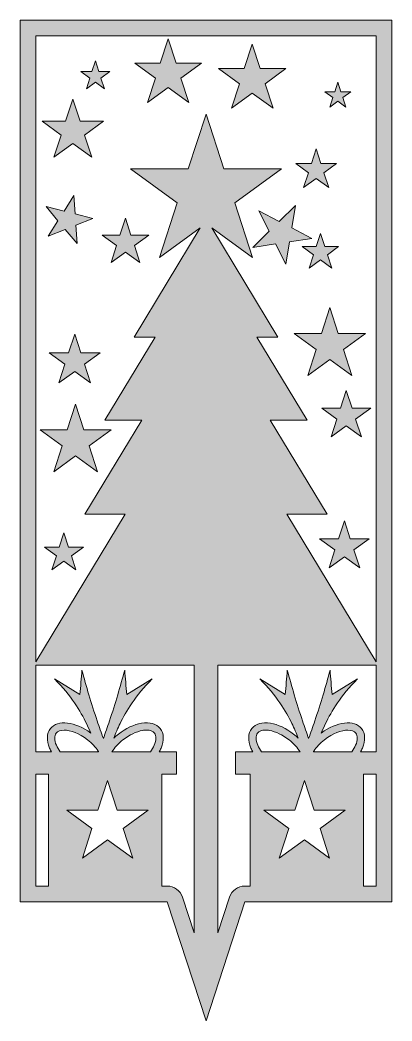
# Model space of a CAD drawing. Header units: centimetres. Extents: x 4.5 to 9.5, y -16.8 to -3.2.
import ezdxf

# ---------------------------------------------------------------- set-up
doc = ezdxf.new("R2010")
doc.units = ezdxf.units.CM
doc.header["$MEASUREMENT"] = 0
doc.layers.add('Layer 1', color=7, linetype='Continuous')

# ---------------------------------------------------------------- blocks, each defined once
blk = doc.blocks.new('block 2')
at = {"layer": 'Layer 1', "true_color": 0x71291b}
h = blk.add_hatch(color=26, dxfattribs=at)
h.dxf.hatch_style = 2
h.paths.add_polyline_path([(4.467, -3.235), (4.467, -15.169), (6.461, -15.169), (6.985, -16.78), (7.509, -15.169), (9.503, -15.169), (9.503, -3.235)])
h.paths.add_polyline_path([(9.289, -3.449), (9.289, -11.918), (8.079, -9.924), (8.626, -9.924), (7.853, -8.65), (8.357, -8.65), (7.674, -7.525), (7.958, -7.525), (7.063, -6.048), (7.616, -6.45), (7.375, -5.709), (8.006, -5.25), (7.226, -5.25), (6.985, -4.509), (6.744, -5.25), (5.964, -5.25), (6.595, -5.709), (6.354, -6.45), (6.908, -6.048), (6.012, -7.525), (6.296, -7.525), (5.613, -8.65), (6.117, -8.65), (5.344, -9.924), (5.891, -9.924), (4.681, -11.918), (4.681, -3.449)])
h.paths.add_polyline_path([(4.681, -13.439), (4.854, -13.439), (4.854, -14.955), (4.681, -14.955)])
h.paths.add_polyline_path([(5.782, -13.928), (6.204, -13.928), (5.863, -14.176), (5.993, -14.577), (5.652, -14.329), (5.311, -14.577), (5.441, -14.176), (5.1, -13.928), (5.521, -13.928), (5.652, -13.527)])
edge = h.paths.add_edge_path()
edge.add_spline(control_points=[(5.709, -13.14), (5.746, -13.082), (5.798, -13.025), (5.861, -12.976), (5.947, -12.908), (6.042, -12.863), (6.127, -12.849), (6.146, -12.846), (6.163, -12.844), (6.179, -12.844), (6.228, -12.844), (6.266, -12.859), (6.287, -12.885), (6.315, -12.92), (6.314, -12.98), (6.284, -13.049), (6.271, -13.079), (6.254, -13.11), (6.232, -13.14), (6.232, -13.14), (5.709, -13.14), (5.709, -13.14)], knot_values=[0, 0, 0, 0, 1, 1, 1, 2, 2, 2, 3, 3, 3, 4, 4, 4, 5, 5, 5, 6, 6, 6, 7, 7, 7, 7], degree=3, periodic=1)
edge = h.paths.add_edge_path()
edge.add_spline(control_points=[(5.527, -13.14), (5.527, -13.14), (5.012, -13.14), (5.012, -13.14), (4.99, -13.11), (4.972, -13.079), (4.959, -13.049), (4.93, -12.98), (4.929, -12.92), (4.956, -12.885), (4.977, -12.859), (5.016, -12.845), (5.065, -12.845), (5.15, -12.845), (5.268, -12.886), (5.382, -12.976), (5.441, -13.022), (5.49, -13.074), (5.526, -13.127), (5.527, -13.129), (5.528, -13.132), (5.529, -13.134), (5.528, -13.136), (5.527, -13.138), (5.527, -13.14)], knot_values=[0, 0, 0, 0, 1, 1, 1, 2, 2, 2, 3, 3, 3, 4, 4, 4, 5, 5, 5, 6, 6, 6, 7, 7, 7, 8, 8, 8, 8], degree=3, periodic=1)
edge = h.paths.add_edge_path()
edge.add_spline(control_points=[(6.461, -14.955), (6.461, -14.955), (6.389, -14.955), (6.389, -14.955), (6.389, -14.955), (6.389, -13.439), (6.389, -13.439), (6.389, -13.439), (6.585, -13.439), (6.585, -13.439), (6.585, -13.439), (6.585, -13.14), (6.585, -13.14), (6.585, -13.14), (6.35, -13.14), (6.35, -13.14), (6.359, -13.123), (6.368, -13.105), (6.376, -13.088), (6.42, -12.983), (6.417, -12.889), (6.365, -12.824), (6.314, -12.758), (6.223, -12.732), (6.111, -12.751), (6.009, -12.768), (5.899, -12.82), (5.8, -12.898), (5.777, -12.916), (5.755, -12.935), (5.735, -12.955), (5.762, -12.889), (5.791, -12.82), (5.823, -12.753), (5.902, -12.591), (6.032, -12.377), (6.254, -12.152), (6.254, -12.152), (5.911, -12.362), (5.911, -12.362), (5.902, -12.252), (5.893, -12.142), (5.884, -12.032), (5.826, -12.251), (5.758, -12.481), (5.678, -12.72), (5.651, -12.801), (5.623, -12.88), (5.595, -12.958), (5.567, -12.88), (5.539, -12.801), (5.512, -12.72), (5.431, -12.481), (5.363, -12.251), (5.306, -12.032), (5.297, -12.142), (5.288, -12.252), (5.279, -12.362), (5.279, -12.362), (4.935, -12.152), (4.935, -12.152), (5.158, -12.377), (5.287, -12.591), (5.366, -12.753), (5.387, -12.796), (5.406, -12.84), (5.425, -12.884), (5.213, -12.726), (4.976, -12.699), (4.878, -12.824), (4.827, -12.889), (4.823, -12.983), (4.868, -13.088), (4.875, -13.105), (4.884, -13.123), (4.894, -13.14), (4.894, -13.14), (4.681, -13.14), (4.681, -13.14), (4.681, -13.14), (4.681, -11.967), (4.681, -11.967), (4.681, -11.967), (6.823, -11.967), (6.823, -11.967), (6.823, -11.967), (6.823, -15.588), (6.823, -15.588), (6.823, -15.588), (6.665, -15.103), (6.665, -15.103), (6.636, -15.015), (6.554, -14.955), (6.461, -14.955)], knot_values=[0, 0, 0, 0, 1, 1, 1, 2, 2, 2, 3, 3, 3, 4, 4, 4, 5, 5, 5, 6, 6, 6, 7, 7, 7, 8, 8, 8, 9, 9, 9, 10, 10, 10, 11, 11, 11, 12, 12, 12, 13, 13, 13, 14, 14, 14, 15, 15, 15, 16, 16, 16, 17, 17, 17, 18, 18, 18, 19, 19, 19, 20, 20, 20, 21, 21, 21, 22, 22, 22, 23, 23, 23, 24, 24, 24, 25, 25, 25, 26, 26, 26, 27, 27, 27, 28, 28, 28, 29, 29, 29, 30, 30, 30, 31, 31, 31, 31], degree=3, periodic=1)
edge = h.paths.add_edge_path()
edge.add_spline(control_points=[(7.305, -15.103), (7.305, -15.103), (7.147, -15.588), (7.147, -15.588), (7.147, -15.588), (7.147, -11.967), (7.147, -11.967), (7.147, -11.967), (9.289, -11.967), (9.289, -11.967), (9.289, -11.967), (9.289, -13.14), (9.289, -13.14), (9.289, -13.14), (9.076, -13.14), (9.076, -13.14), (9.086, -13.123), (9.095, -13.105), (9.102, -13.088), (9.147, -12.983), (9.143, -12.889), (9.092, -12.824), (8.994, -12.699), (8.757, -12.726), (8.545, -12.884), (8.564, -12.84), (8.583, -12.796), (8.604, -12.753), (8.683, -12.591), (8.812, -12.377), (9.035, -12.152), (9.035, -12.152), (8.691, -12.362), (8.691, -12.362), (8.682, -12.252), (8.673, -12.142), (8.664, -12.032), (8.607, -12.251), (8.539, -12.481), (8.458, -12.72), (8.431, -12.801), (8.403, -12.88), (8.375, -12.958), (8.347, -12.88), (8.319, -12.801), (8.292, -12.72), (8.212, -12.481), (8.144, -12.251), (8.086, -12.032), (8.077, -12.142), (8.068, -12.252), (8.059, -12.362), (8.059, -12.362), (7.716, -12.152), (7.716, -12.152), (7.938, -12.377), (8.068, -12.591), (8.147, -12.753), (8.179, -12.82), (8.208, -12.889), (8.235, -12.955), (8.215, -12.935), (8.193, -12.916), (8.17, -12.898), (8.071, -12.82), (7.961, -12.768), (7.859, -12.751), (7.747, -12.732), (7.656, -12.758), (7.605, -12.824), (7.553, -12.889), (7.55, -12.983), (7.594, -13.088), (7.602, -13.105), (7.611, -13.123), (7.62, -13.14), (7.62, -13.14), (7.385, -13.14), (7.385, -13.14), (7.385, -13.14), (7.385, -13.439), (7.385, -13.439), (7.385, -13.439), (7.581, -13.439), (7.581, -13.439), (7.581, -13.439), (7.581, -14.955), (7.581, -14.955), (7.581, -14.955), (7.509, -14.955), (7.509, -14.955), (7.416, -14.955), (7.333, -15.015), (7.305, -15.103)], knot_values=[0, 0, 0, 0, 1, 1, 1, 2, 2, 2, 3, 3, 3, 4, 4, 4, 5, 5, 5, 6, 6, 6, 7, 7, 7, 8, 8, 8, 9, 9, 9, 10, 10, 10, 11, 11, 11, 12, 12, 12, 13, 13, 13, 14, 14, 14, 15, 15, 15, 16, 16, 16, 17, 17, 17, 18, 18, 18, 19, 19, 19, 20, 20, 20, 21, 21, 21, 22, 22, 22, 23, 23, 23, 24, 24, 24, 25, 25, 25, 26, 26, 26, 27, 27, 27, 28, 28, 28, 29, 29, 29, 30, 30, 30, 31, 31, 31, 31], degree=3, periodic=1)
h.paths.add_polyline_path([(8.449, -13.928), (8.87, -13.928), (8.529, -14.176), (8.659, -14.577), (8.318, -14.329), (7.977, -14.577), (8.107, -14.176), (7.766, -13.928), (8.188, -13.928), (8.318, -13.527)])
edge = h.paths.add_edge_path()
edge.add_spline(control_points=[(8.441, -13.134), (8.442, -13.132), (8.443, -13.129), (8.444, -13.127), (8.48, -13.074), (8.529, -13.022), (8.588, -12.976), (8.702, -12.886), (8.82, -12.845), (8.905, -12.845), (8.954, -12.845), (8.993, -12.859), (9.014, -12.885), (9.041, -12.92), (9.04, -12.98), (9.011, -13.049), (8.998, -13.079), (8.98, -13.11), (8.958, -13.14), (8.958, -13.14), (8.443, -13.14), (8.443, -13.14), (8.443, -13.138), (8.442, -13.136), (8.441, -13.134)], knot_values=[0, 0, 0, 0, 1, 1, 1, 2, 2, 2, 3, 3, 3, 4, 4, 4, 5, 5, 5, 6, 6, 6, 7, 7, 7, 8, 8, 8, 8], degree=3, periodic=1)
edge = h.paths.add_edge_path()
edge.add_spline(control_points=[(7.738, -13.14), (7.716, -13.11), (7.699, -13.079), (7.686, -13.049), (7.656, -12.98), (7.655, -12.92), (7.683, -12.885), (7.704, -12.859), (7.742, -12.844), (7.791, -12.844), (7.807, -12.844), (7.824, -12.846), (7.843, -12.849), (7.928, -12.863), (8.023, -12.908), (8.109, -12.976), (8.172, -13.025), (8.224, -13.082), (8.261, -13.14), (8.261, -13.14), (7.738, -13.14), (7.738, -13.14)], knot_values=[0, 0, 0, 0, 1, 1, 1, 2, 2, 2, 3, 3, 3, 4, 4, 4, 5, 5, 5, 6, 6, 6, 7, 7, 7, 7], degree=3, periodic=1)
h.paths.add_polyline_path([(9.116, -14.955), (9.116, -13.439), (9.289, -13.439), (9.289, -14.955)])
h = blk.add_hatch(color=26, dxfattribs=at)
h.dxf.hatch_style = 2
h.paths.add_polyline_path([(6.193, -4.349), (6.473, -4.146), (6.753, -4.349), (6.646, -4.02), (6.926, -3.817), (6.58, -3.817), (6.473, -3.488), (6.366, -3.817), (6.021, -3.817), (6.3, -4.02)])
h = blk.add_hatch(color=26, dxfattribs=at)
h.dxf.hatch_style = 2
h.paths.add_polyline_path([(7.33, -4.429), (7.612, -4.224), (7.894, -4.429), (7.786, -4.097), (8.068, -3.892), (7.72, -3.892), (7.612, -3.56), (7.504, -3.892), (7.155, -3.892), (7.437, -4.097)])
h = blk.add_hatch(color=26, dxfattribs=at)
h.dxf.hatch_style = 2
h.paths.add_polyline_path([(5.365, -4.164), (5.487, -4.075), (5.609, -4.164), (5.563, -4.02), (5.685, -3.932), (5.534, -3.932), (5.487, -3.788), (5.441, -3.932), (5.29, -3.932), (5.412, -4.02)])
h = blk.add_hatch(color=26, dxfattribs=at)
h.dxf.hatch_style = 2
h.paths.add_polyline_path([(8.661, -4.413), (8.77, -4.334), (8.879, -4.413), (8.837, -4.285), (8.946, -4.206), (8.811, -4.206), (8.77, -4.077), (8.728, -4.206), (8.593, -4.206), (8.702, -4.285)])
h = blk.add_hatch(color=26, dxfattribs=at)
h.dxf.hatch_style = 2
h.paths.add_polyline_path([(4.925, -5.093), (5.182, -4.907), (5.438, -5.093), (5.34, -4.791), (5.596, -4.605), (5.28, -4.605), (5.182, -4.304), (5.084, -4.605), (4.767, -4.605), (5.023, -4.791)])
h = blk.add_hatch(color=26, dxfattribs=at)
h.dxf.hatch_style = 2
h.paths.add_polyline_path([(8.307, -5.503), (8.477, -5.379), (8.648, -5.503), (8.582, -5.302), (8.753, -5.178), (8.542, -5.178), (8.477, -4.978), (8.412, -5.178), (8.201, -5.178), (8.372, -5.302)])
h = blk.add_hatch(color=26, dxfattribs=at)
h.dxf.hatch_style = 2
h.paths.add_polyline_path([(5.08, -6.069), (5.239, -6.26), (5.223, -6.012), (5.454, -5.92), (5.212, -5.859), (5.196, -5.61), (5.063, -5.821), (4.822, -5.76), (4.981, -5.951), (4.849, -6.162)])
h = blk.add_hatch(color=26, dxfattribs=at)
h.dxf.hatch_style = 2
h.paths.add_polyline_path([(7.976, -5.96), (7.702, -5.818), (7.84, -6.094), (7.62, -6.311), (7.925, -6.264), (8.064, -6.54), (8.114, -6.236), (8.419, -6.19), (8.145, -6.048), (8.195, -5.743)])
h = blk.add_hatch(color=26, dxfattribs=at)
h.dxf.hatch_style = 2
h.paths.add_polyline_path([(5.773, -6.287), (5.699, -6.517), (5.894, -6.375), (6.09, -6.517), (6.015, -6.287), (6.211, -6.145), (5.969, -6.145), (5.894, -5.915), (5.82, -6.145), (5.578, -6.145)])
h = blk.add_hatch(color=26, dxfattribs=at)
h.dxf.hatch_style = 2
h.paths.add_polyline_path([(8.593, -6.301), (8.534, -6.122), (8.476, -6.301), (8.287, -6.301), (8.44, -6.412), (8.382, -6.591), (8.534, -6.48), (8.687, -6.591), (8.629, -6.412), (8.781, -6.301)])
h = blk.add_hatch(color=26, dxfattribs=at)
h.dxf.hatch_style = 2
h.paths.add_polyline_path([(8.662, -7.127), (8.548, -7.478), (8.179, -7.478), (8.477, -7.694), (8.363, -8.045), (8.662, -7.828), (8.96, -8.045), (8.846, -7.694), (9.144, -7.478), (8.775, -7.478)])
h = blk.add_hatch(color=26, dxfattribs=at)
h.dxf.hatch_style = 2
h.paths.add_polyline_path([(5.289, -7.738), (5.207, -7.487), (5.125, -7.738), (4.861, -7.738), (5.075, -7.894), (4.993, -8.145), (5.207, -7.99), (5.421, -8.145), (5.34, -7.894), (5.554, -7.738)])
h = blk.add_hatch(color=26, dxfattribs=at)
h.dxf.hatch_style = 2
h.paths.add_polyline_path([(8.884, -8.247), (8.806, -8.488), (8.553, -8.488), (8.758, -8.636), (8.68, -8.877), (8.884, -8.728), (9.089, -8.877), (9.011, -8.636), (9.215, -8.488), (8.962, -8.488)])
h = blk.add_hatch(color=26, dxfattribs=at)
h.dxf.hatch_style = 2
h.paths.add_polyline_path([(4.923, -9.348), (5.22, -9.132), (5.517, -9.348), (5.404, -8.998), (5.701, -8.782), (5.333, -8.782), (5.22, -8.433), (5.106, -8.782), (4.739, -8.782), (5.036, -8.998)])
h = blk.add_hatch(color=26, dxfattribs=at)
h.dxf.hatch_style = 2
h.paths.add_polyline_path([(8.938, -10.255), (8.859, -10.011), (8.78, -10.255), (8.523, -10.255), (8.731, -10.405), (8.651, -10.649), (8.859, -10.498), (9.066, -10.649), (8.987, -10.405), (9.194, -10.255)])
h = blk.add_hatch(color=26, dxfattribs=at)
h.dxf.hatch_style = 2
h.paths.add_polyline_path([(5.123, -10.367), (5.061, -10.175), (4.999, -10.367), (4.797, -10.367), (4.96, -10.485), (4.898, -10.677), (5.061, -10.559), (5.224, -10.677), (5.162, -10.485), (5.325, -10.367)])
at = {"layer": 'Layer 1', "lineweight": 0}
for points in [[(4.467, -3.235), (4.467, -15.169), (6.461, -15.169), (6.985, -16.78), (7.509, -15.169), (9.503, -15.169), (9.503, -3.235), (4.467, -3.235)], [(9.289, -3.449), (9.289, -11.918), (8.079, -9.924), (8.626, -9.924), (7.853, -8.65), (8.357, -8.65), (7.674, -7.525), (7.958, -7.525), (7.063, -6.048), (7.616, -6.45), (7.375, -5.709), (8.006, -5.25), (7.226, -5.25), (6.985, -4.509), (6.744, -5.25), (5.964, -5.25), (6.595, -5.709), (6.354, -6.45), (6.908, -6.048), (6.012, -7.525), (6.296, -7.525), (5.613, -8.65), (6.117, -8.65), (5.344, -9.924), (5.891, -9.924), (4.681, -11.918), (4.681, -3.449), (9.289, -3.449)], [(6.193, -4.349), (6.473, -4.146), (6.753, -4.349), (6.646, -4.02), (6.926, -3.817), (6.58, -3.817), (6.473, -3.488), (6.366, -3.817), (6.021, -3.817), (6.3, -4.02), (6.193, -4.349)], [(7.33, -4.429), (7.612, -4.224), (7.894, -4.429), (7.786, -4.097), (8.068, -3.892), (7.72, -3.892), (7.612, -3.56), (7.504, -3.892), (7.155, -3.892), (7.437, -4.097), (7.33, -4.429)], [(5.365, -4.164), (5.487, -4.075), (5.609, -4.164), (5.563, -4.02), (5.685, -3.932), (5.534, -3.932), (5.487, -3.788), (5.441, -3.932), (5.29, -3.932), (5.412, -4.02), (5.365, -4.164)], [(8.661, -4.413), (8.77, -4.334), (8.879, -4.413), (8.837, -4.285), (8.946, -4.206), (8.811, -4.206), (8.77, -4.077), (8.728, -4.206), (8.593, -4.206), (8.702, -4.285), (8.661, -4.413)], [(4.925, -5.093), (5.182, -4.907), (5.438, -5.093), (5.34, -4.791), (5.596, -4.605), (5.28, -4.605), (5.182, -4.304), (5.084, -4.605), (4.767, -4.605), (5.023, -4.791), (4.925, -5.093)], [(8.307, -5.503), (8.477, -5.379), (8.648, -5.503), (8.582, -5.302), (8.753, -5.178), (8.542, -5.178), (8.477, -4.978), (8.412, -5.178), (8.201, -5.178), (8.372, -5.302), (8.307, -5.503)], [(5.08, -6.069), (5.239, -6.26), (5.223, -6.012), (5.454, -5.92), (5.212, -5.859), (5.196, -5.61), (5.063, -5.821), (4.822, -5.76), (4.981, -5.951), (4.849, -6.162), (5.08, -6.069)], [(7.976, -5.96), (7.702, -5.818), (7.84, -6.094), (7.62, -6.311), (7.925, -6.264), (8.064, -6.54), (8.114, -6.236), (8.419, -6.19), (8.145, -6.048), (8.195, -5.743), (7.976, -5.96)], [(5.773, -6.287), (5.699, -6.517), (5.894, -6.375), (6.09, -6.517), (6.015, -6.287), (6.211, -6.145), (5.969, -6.145), (5.894, -5.915), (5.82, -6.145), (5.578, -6.145), (5.773, -6.287)], [(8.593, -6.301), (8.534, -6.122), (8.476, -6.301), (8.287, -6.301), (8.44, -6.412), (8.382, -6.591), (8.534, -6.48), (8.687, -6.591), (8.629, -6.412), (8.781, -6.301), (8.593, -6.301)], [(8.662, -7.127), (8.548, -7.478), (8.179, -7.478), (8.477, -7.694), (8.363, -8.045), (8.662, -7.828), (8.96, -8.045), (8.846, -7.694), (9.144, -7.478), (8.775, -7.478), (8.662, -7.127)], [(5.289, -7.738), (5.207, -7.487), (5.125, -7.738), (4.861, -7.738), (5.075, -7.894), (4.993, -8.145), (5.207, -7.99), (5.421, -8.145), (5.34, -7.894), (5.554, -7.738), (5.289, -7.738)], [(8.884, -8.247), (8.806, -8.488), (8.553, -8.488), (8.758, -8.636), (8.68, -8.877), (8.884, -8.728), (9.089, -8.877), (9.011, -8.636), (9.215, -8.488), (8.962, -8.488), (8.884, -8.247)], [(4.923, -9.348), (5.22, -9.132), (5.517, -9.348), (5.404, -8.998), (5.701, -8.782), (5.333, -8.782), (5.22, -8.433), (5.106, -8.782), (4.739, -8.782), (5.036, -8.998), (4.923, -9.348)], [(8.938, -10.255), (8.859, -10.011), (8.78, -10.255), (8.523, -10.255), (8.731, -10.405), (8.651, -10.649), (8.859, -10.498), (9.066, -10.649), (8.987, -10.405), (9.194, -10.255), (8.938, -10.255)], [(5.123, -10.367), (5.061, -10.175), (4.999, -10.367), (4.797, -10.367), (4.96, -10.485), (4.898, -10.677), (5.061, -10.559), (5.224, -10.677), (5.162, -10.485), (5.325, -10.367), (5.123, -10.367)], [(4.681, -13.439), (4.854, -13.439), (4.854, -14.955), (4.681, -14.955), (4.681, -13.439)], [(5.782, -13.928), (6.204, -13.928), (5.863, -14.176), (5.993, -14.577), (5.652, -14.329), (5.311, -14.577), (5.441, -14.176), (5.1, -13.928), (5.521, -13.928), (5.652, -13.527), (5.782, -13.928)], [(8.449, -13.928), (8.87, -13.928), (8.529, -14.176), (8.659, -14.577), (8.318, -14.329), (7.977, -14.577), (8.107, -14.176), (7.766, -13.928), (8.188, -13.928), (8.318, -13.527), (8.449, -13.928)], [(9.116, -14.955), (9.116, -13.439), (9.289, -13.439), (9.289, -14.955), (9.116, -14.955)]]:
    blk.add_lwpolyline(points, dxfattribs=at)
for points, knots in [([(6.461, -14.955), (6.461, -14.955), (6.389, -14.955), (6.389, -14.955), (6.389, -14.955), (6.389, -13.439), (6.389, -13.439), (6.389, -13.439), (6.585, -13.439), (6.585, -13.439), (6.585, -13.439), (6.585, -13.14), (6.585, -13.14), (6.585, -13.14), (6.35, -13.14), (6.35, -13.14), (6.359, -13.123), (6.368, -13.105), (6.376, -13.088), (6.42, -12.983), (6.417, -12.889), (6.365, -12.824), (6.314, -12.758), (6.223, -12.732), (6.111, -12.751), (6.009, -12.768), (5.899, -12.82), (5.8, -12.898), (5.777, -12.916), (5.755, -12.935), (5.735, -12.955), (5.762, -12.889), (5.791, -12.82), (5.823, -12.753), (5.902, -12.591), (6.032, -12.377), (6.254, -12.152), (6.254, -12.152), (5.911, -12.362), (5.911, -12.362), (5.902, -12.252), (5.893, -12.142), (5.884, -12.032), (5.826, -12.251), (5.758, -12.481), (5.678, -12.72), (5.651, -12.801), (5.623, -12.88), (5.595, -12.958), (5.567, -12.88), (5.539, -12.801), (5.512, -12.72), (5.431, -12.481), (5.363, -12.251), (5.306, -12.032), (5.297, -12.142), (5.288, -12.252), (5.279, -12.362), (5.279, -12.362), (4.935, -12.152), (4.935, -12.152), (5.158, -12.377), (5.287, -12.591), (5.366, -12.753), (5.387, -12.796), (5.406, -12.84), (5.425, -12.884), (5.213, -12.726), (4.976, -12.699), (4.878, -12.824), (4.827, -12.889), (4.823, -12.983), (4.868, -13.088), (4.875, -13.105), (4.884, -13.123), (4.894, -13.14), (4.894, -13.14), (4.681, -13.14), (4.681, -13.14), (4.681, -13.14), (4.681, -11.967), (4.681, -11.967), (4.681, -11.967), (6.823, -11.967), (6.823, -11.967), (6.823, -11.967), (6.823, -15.588), (6.823, -15.588), (6.823, -15.588), (6.665, -15.103), (6.665, -15.103), (6.636, -15.015), (6.554, -14.955), (6.461, -14.955)], [0, 0, 0, 0, 1, 1, 1, 2, 2, 2, 3, 3, 3, 4, 4, 4, 5, 5, 5, 6, 6, 6, 7, 7, 7, 8, 8, 8, 9, 9, 9, 10, 10, 10, 11, 11, 11, 12, 12, 12, 13, 13, 13, 14, 14, 14, 15, 15, 15, 16, 16, 16, 17, 17, 17, 18, 18, 18, 19, 19, 19, 20, 20, 20, 21, 21, 21, 22, 22, 22, 23, 23, 23, 24, 24, 24, 25, 25, 25, 26, 26, 26, 27, 27, 27, 28, 28, 28, 29, 29, 29, 30, 30, 30, 31, 31, 31, 31]), ([(7.305, -15.103), (7.305, -15.103), (7.147, -15.588), (7.147, -15.588), (7.147, -15.588), (7.147, -11.967), (7.147, -11.967), (7.147, -11.967), (9.289, -11.967), (9.289, -11.967), (9.289, -11.967), (9.289, -13.14), (9.289, -13.14), (9.289, -13.14), (9.076, -13.14), (9.076, -13.14), (9.086, -13.123), (9.095, -13.105), (9.102, -13.088), (9.147, -12.983), (9.143, -12.889), (9.092, -12.824), (8.994, -12.699), (8.757, -12.726), (8.545, -12.884), (8.564, -12.84), (8.583, -12.796), (8.604, -12.753), (8.683, -12.591), (8.812, -12.377), (9.035, -12.152), (9.035, -12.152), (8.691, -12.362), (8.691, -12.362), (8.682, -12.252), (8.673, -12.142), (8.664, -12.032), (8.607, -12.251), (8.539, -12.481), (8.458, -12.72), (8.431, -12.801), (8.403, -12.88), (8.375, -12.958), (8.347, -12.88), (8.319, -12.801), (8.292, -12.72), (8.212, -12.481), (8.144, -12.251), (8.086, -12.032), (8.077, -12.142), (8.068, -12.252), (8.059, -12.362), (8.059, -12.362), (7.716, -12.152), (7.716, -12.152), (7.938, -12.377), (8.068, -12.591), (8.147, -12.753), (8.179, -12.82), (8.208, -12.889), (8.235, -12.955), (8.215, -12.935), (8.193, -12.916), (8.17, -12.898), (8.071, -12.82), (7.961, -12.768), (7.859, -12.751), (7.747, -12.732), (7.656, -12.758), (7.605, -12.824), (7.553, -12.889), (7.55, -12.983), (7.594, -13.088), (7.602, -13.105), (7.611, -13.123), (7.62, -13.14), (7.62, -13.14), (7.385, -13.14), (7.385, -13.14), (7.385, -13.14), (7.385, -13.439), (7.385, -13.439), (7.385, -13.439), (7.581, -13.439), (7.581, -13.439), (7.581, -13.439), (7.581, -14.955), (7.581, -14.955), (7.581, -14.955), (7.509, -14.955), (7.509, -14.955), (7.416, -14.955), (7.333, -15.015), (7.305, -15.103)], [0, 0, 0, 0, 1, 1, 1, 2, 2, 2, 3, 3, 3, 4, 4, 4, 5, 5, 5, 6, 6, 6, 7, 7, 7, 8, 8, 8, 9, 9, 9, 10, 10, 10, 11, 11, 11, 12, 12, 12, 13, 13, 13, 14, 14, 14, 15, 15, 15, 16, 16, 16, 17, 17, 17, 18, 18, 18, 19, 19, 19, 20, 20, 20, 21, 21, 21, 22, 22, 22, 23, 23, 23, 24, 24, 24, 25, 25, 25, 26, 26, 26, 27, 27, 27, 28, 28, 28, 29, 29, 29, 30, 30, 30, 31, 31, 31, 31]), ([(5.527, -13.14), (5.527, -13.14), (5.012, -13.14), (5.012, -13.14), (4.99, -13.11), (4.972, -13.079), (4.959, -13.049), (4.93, -12.98), (4.929, -12.92), (4.956, -12.885), (4.977, -12.859), (5.016, -12.845), (5.065, -12.845), (5.15, -12.845), (5.268, -12.886), (5.382, -12.976), (5.441, -13.022), (5.49, -13.074), (5.526, -13.127), (5.527, -13.129), (5.528, -13.132), (5.529, -13.134), (5.528, -13.136), (5.527, -13.138), (5.527, -13.14)], [0, 0, 0, 0, 1, 1, 1, 2, 2, 2, 3, 3, 3, 4, 4, 4, 5, 5, 5, 6, 6, 6, 7, 7, 7, 8, 8, 8, 8]), ([(5.709, -13.14), (5.746, -13.082), (5.798, -13.025), (5.861, -12.976), (5.947, -12.908), (6.042, -12.863), (6.127, -12.849), (6.146, -12.846), (6.163, -12.844), (6.179, -12.844), (6.228, -12.844), (6.266, -12.859), (6.287, -12.885), (6.315, -12.92), (6.314, -12.98), (6.284, -13.049), (6.271, -13.079), (6.254, -13.11), (6.232, -13.14), (6.232, -13.14), (5.709, -13.14), (5.709, -13.14)], [0, 0, 0, 0, 1, 1, 1, 2, 2, 2, 3, 3, 3, 4, 4, 4, 5, 5, 5, 6, 6, 6, 7, 7, 7, 7]), ([(7.738, -13.14), (7.716, -13.11), (7.699, -13.079), (7.686, -13.049), (7.656, -12.98), (7.655, -12.92), (7.683, -12.885), (7.704, -12.859), (7.742, -12.844), (7.791, -12.844), (7.807, -12.844), (7.824, -12.846), (7.843, -12.849), (7.928, -12.863), (8.023, -12.908), (8.109, -12.976), (8.172, -13.025), (8.224, -13.082), (8.261, -13.14), (8.261, -13.14), (7.738, -13.14), (7.738, -13.14)], [0, 0, 0, 0, 1, 1, 1, 2, 2, 2, 3, 3, 3, 4, 4, 4, 5, 5, 5, 6, 6, 6, 7, 7, 7, 7]), ([(8.441, -13.134), (8.442, -13.132), (8.443, -13.129), (8.444, -13.127), (8.48, -13.074), (8.529, -13.022), (8.588, -12.976), (8.702, -12.886), (8.82, -12.845), (8.905, -12.845), (8.954, -12.845), (8.993, -12.859), (9.014, -12.885), (9.041, -12.92), (9.04, -12.98), (9.011, -13.049), (8.998, -13.079), (8.98, -13.11), (8.958, -13.14), (8.958, -13.14), (8.443, -13.14), (8.443, -13.14), (8.443, -13.138), (8.442, -13.136), (8.441, -13.134)], [0, 0, 0, 0, 1, 1, 1, 2, 2, 2, 3, 3, 3, 4, 4, 4, 5, 5, 5, 6, 6, 6, 7, 7, 7, 8, 8, 8, 8])]:
    blk.add_open_spline(points, degree=3, knots=knots, dxfattribs=at)

msp = doc.modelspace()

# ---------------------------------------------------------------- block references
at = {"layer": 'Layer 1'}
msp.add_blockref('block 2', (0, 0), dxfattribs=at)

doc.saveas('drawing.dxf')
